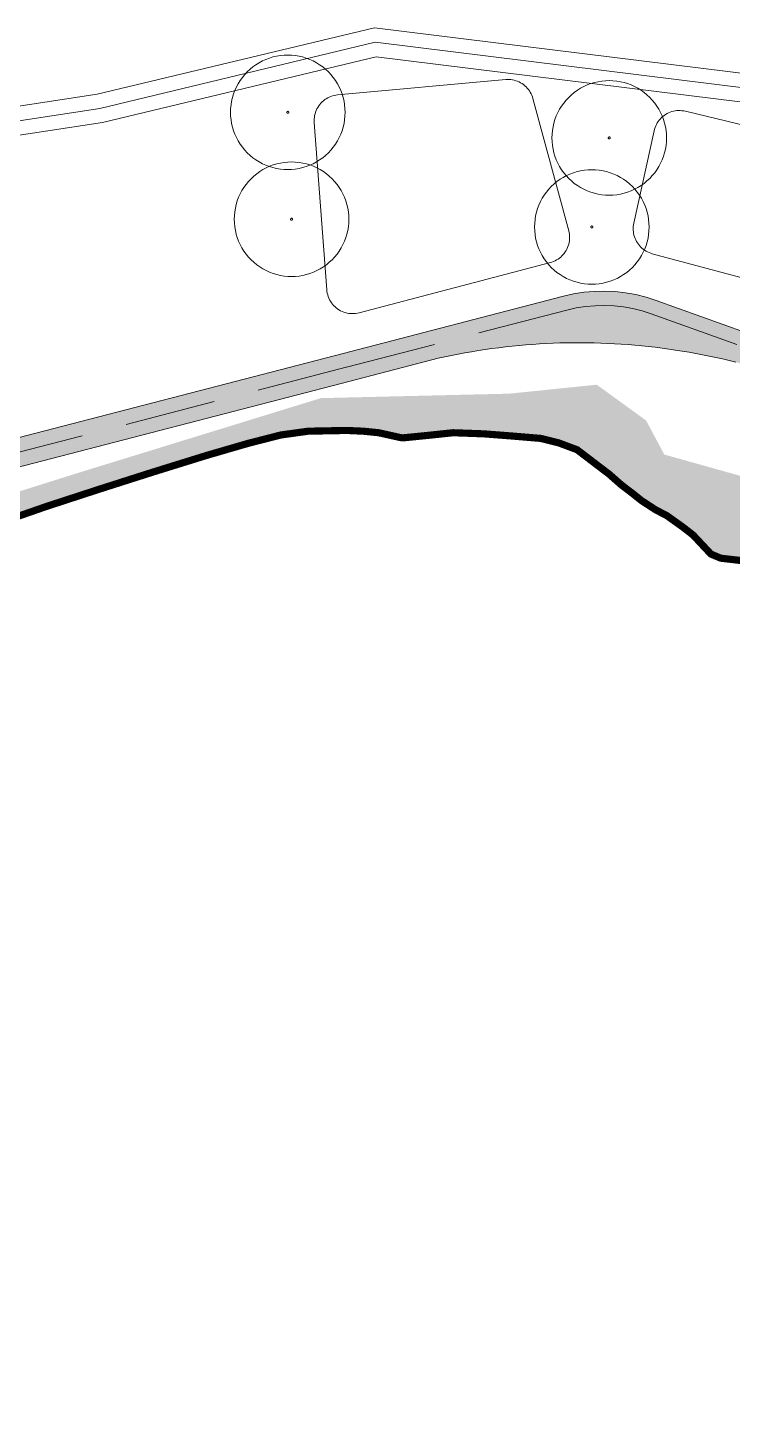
# Model space of a CAD drawing. Header units: inches. Extents: x 501854 to 503583, y 4345579 to 4347155.
# Drawn here: x 502404.9 to 502454, y 4346390.6 to 4346487.5 of the extents above; entities that cross this region are included whole.
import ezdxf

# ---------------------------------------------------------------- set-up
doc = ezdxf.new("R2010")
doc.units = ezdxf.units.IN
doc.header["$MEASUREMENT"] = 0
doc.linetypes.add('HIDDEN', pattern=[9.525, 6.35, -3.175])
for name, color, linetype, lineweight in [('cp_alberi_linea', 252, 'Continuous', 9), ('cp_canne_tratteggio', 16, 'Continuous', 0), ('cp_limite laguna_linea', 124, 'Continuous', 13), ('cp_pozzette_linee', 142, 'Continuous', 5), ('cp_profilo passerella_linea', 14, 'Continuous', 13), ('cp_recinzioni leggere_linea', 132, 'Continuous', 9), ('cp_simboli_linea', 21, 'Continuous', 5), ('cp_vegetazione_linee', 34, 'Continuous', 5)]:
    doc.layers.add(name, color=color, linetype=linetype, lineweight=lineweight)
doc.layers.add('cp_retino_passerella', color=12, linetype='Continuous')

msp = doc.modelspace()

# ---------------------------------------------------------------- hatches: boundary and pattern name
at = {"layer": 'cp_canne_tratteggio', "lineweight": 25}
h = msp.add_hatch(dxfattribs=at)
h.set_pattern_fill('AR-SAND', color=256, scale=1.5, angle=25)
h.set_pattern_definition([(64.2604, (502743.642, 4346446.89), (-1.385729, 2.538138), [0, -2.28, 0, -2.55, 0, -2.4375]), (34.2604, (502743.642, 4346446.89), (0.464291, 4.97512), [0, -1.23, 0, -2.055, 0, -0.7875]), (354.2604, (502741.9946, 4346446.0592), (4.167091, 2.1108425), [0, -0.75, 0, -2.7, 0, -3.525]), (344.2604, (502741.9946, 4346446.059), (3.433469, 3.205822), [0, -0.375, 0, -1.77, 0, -2.025])])
h.paths.add_polyline_path([(501986.281, 4346399.105), (501992.935, 4346401.656, -0.087858), (502078.709, 4346409.996), (502055.176, 4346414.128), (502047.071, 4346414.128), (502025.651, 4346411.815), (502013.493, 4346410.948), (502005.099, 4346407.913), (501993.376, 4346406.178), (501985.56, 4346402.565), (501978.787, 4346403.354), (501975.795, 4346402.313), (501965.994, 4346398.9), (501964.513, 4346399.967), (501961.036, 4346399.377), (501962.485, 4346390.561), (501963.844, 4346390.744), (501967.866, 4346392.12), (501971.252, 4346393.39), (501974.533, 4346394.66), (501979.402, 4346396.565)])
h.paths.add_polyline_path([(502122.318, 4346406.595), (502113.821, 4346407.327), (502102.834, 4346410.692), (502094.776, 4346410.253), (502093.479, 4346408.389, -0.035951), (502128.187, 4346400.979, 0.258775), (502196.159, 4346400.784, -0.063887), (502290.862, 4346433.897), (502290.862, 4346435.079), (502280.765, 4346435.569), (502257.539, 4346429.251), (502239.698, 4346421.898), (502222.613, 4346417.467), (502208.549, 4346409.046), (502193.63, 4346406.067), (502190.347, 4346403.683), (502187.363, 4346401.001), (502176.025, 4346397.127), (502167.371, 4346396.68), (502159.464, 4346394.892), (502138.873, 4346399.28), (502134.918, 4346402.791)])
h.paths.add_polyline_path([(502082.177, 4346412.009), (502078.709, 4346409.996, -0.015034), (502093.479, 4346408.389)])
h.paths.add_polyline_path([(502353.44, 4346437.805), (502354.244, 4346437.9), (502354.964, 4346438.069), (502355.547, 4346438.302), (502356.563, 4346438.725), (502358.087, 4346439.318), (502361.452, 4346440.821), (502363.483, 4346441.012), (502364.457, 4346441.117), (502365.369, 4346441.35), (502367.418, 4346442.095), (502371.102, 4346442.109), (502371.631, 4346442.175), (502372.491, 4346442.44), (502374.304, 4346443.293), (502376.262, 4346443.763), (502378.312, 4346444.093), (502380.584, 4346444.453), (502380.673, 4346444.471), (502380.76, 4346444.498), (502383.669, 4346445.521), (502386.395, 4346446.699), (502394.491, 4346449.874), (502399.095, 4346451.621), (502406.16, 4346454.081), (502409.811, 4346455.272), (502413.541, 4346456.463), (502419.206, 4346458.222), (502423.489, 4346459.318), (502428.518, 4346459.416), (502430.836, 4346458.9), (502430.914, 4346458.886), (502430.993, 4346458.878), (502431.073, 4346458.876), (502431.153, 4346458.881), (502433.057, 4346459.071), (502434.565, 4346459.23), (502436.708, 4346459.151), (502440.607, 4346458.851), (502442.907, 4346458.276), (502445.462, 4346456.328), (502446.313, 4346455.579), (502447.979, 4346454.316), (502448.702, 4346453.847), (502450.589, 4346452.859), (502452.556, 4346450.76), (502453.244, 4346450.469), (502454.62, 4346450.311), (502456.632, 4346450.578), (502458.764, 4346451.027), (502461.394, 4346450.896), (502463.775, 4346450.816), (502465.978, 4346450.824), (502468.141, 4346450.737), (502472.745, 4346450.975), (502476.475, 4346451.055), (502480.67, 4346450.872), (502484.119, 4346450.105), (502484.594, 4346449.605), (502485.876, 4346449.214), (502487.584, 4346449.214), (502487.954, 4346450.248), (502482.423, 4346452.229), (502477.963, 4346453.837), (502471.707, 4346453.775), (502467.867, 4346453.899), (502462.23, 4346454.085), (502449.304, 4346457.705), (502448.036, 4346460.08), (502444.59, 4346462.583), (502438.482, 4346461.957), (502425.325, 4346461.645), (502408.566, 4346456.483), (502391.651, 4346451.165), (502384.446, 4346450.383), (502375.519, 4346446.941), (502356.375, 4346443.499), (502353.164, 4346441.458), (502348.98, 4346439.32), (502335.746, 4346437.863), (502321.539, 4346434.462), (502311.987, 4346435.116), (502308.869, 4346435.113), (502308.869, 4346433.462), (502311.87, 4346433.28), (502313.105, 4346433.175), (502317.259, 4346432.963), (502320.022, 4346432.81), (502320.095, 4346432.809), (502320.167, 4346432.813), (502320.184, 4346432.815), (502323.397, 4346433.772), (502326.917, 4346434.228), (502330.279, 4346434.155), (502330.79, 4346434.216), (502333.195, 4346434.963), (502334.981, 4346434.82), (502336.092, 4346434.851), (502337.68, 4346434.851), (502339.823, 4346435.014), (502342.598, 4346435.624), (502344.93, 4346435.846), (502347.955, 4346436.558), (502349.731, 4346437.279), (502351.928, 4346437.686)])
h.paths.add_polyline_path([(502768.185, 4346429.638), (502763.485, 4346428.055), (502757.435, 4346427.839), (502754.975, 4346427.752), (502747.195, 4346428.991), (502747.239, 4346427.582), (502750.564, 4346426.502), (502752.866, 4346426.184), (502755.644, 4346426.105), (502757.708, 4346426.263), (502759.613, 4346426.581), (502761.915, 4346426.978), (502764.058, 4346426.978), (502766.36, 4346427.057), (502768.257, 4346427.328)])
at = {"layer": 'cp_retino_passerella'}
h = msp.add_hatch(color=256, dxfattribs=at)
h.dxf.hatch_style = 1
h.paths.add_polyline_path([(502443.922, 4346465.511), (502442.968, 4346465.513), (502442.492, 4346465.507), (502442.015, 4346465.495), (502441.539, 4346465.479), (502441.063, 4346465.457), (502440.587, 4346465.431), (502440.112, 4346465.399), (502439.636, 4346465.362), (502439.162, 4346465.321), (502438.687, 4346465.274), (502438.214, 4346465.222), (502437.74, 4346465.165), (502437.268, 4346465.104), (502436.796, 4346465.037), (502436.325, 4346464.965), (502435.854, 4346464.888), (502435.385, 4346464.806), (502434.916, 4346464.719), (502434.449, 4346464.628), (502433.982, 4346464.531), (502433.516, 4346464.429), (502427.375, 4346462.836), (502402.757, 4346456.451), (502378.206, 4346450.083), (502353.553, 4346443.689), (502325.215, 4346436.339), (502324.719, 4346436.232), (502324.216, 4346436.168), (502323.709, 4346436.147), (502308.869, 4346436.147), (502308.869, 4346438.147), (502323.709, 4346438.147), (502324.047, 4346438.161), (502324.382, 4346438.204), (502324.713, 4346438.275), (502353.051, 4346445.625), (502377.704, 4346452.019), (502402.255, 4346458.387), (502426.873, 4346464.772), (502442.258, 4346468.762), (502442.97, 4346468.922), (502443.692, 4346469.034), (502444.419, 4346469.098), (502445.15, 4346469.114), (502445.879, 4346469.081), (502446.605, 4346469), (502447.324, 4346468.871), (502448.032, 4346468.694), (502448.728, 4346468.471), (502489.28, 4346453.95), (502488.604, 4346452.068), (502457.044, 4346463.369), (502456.589, 4346463.512), (502456.133, 4346463.65), (502455.675, 4346463.784), (502455.217, 4346463.912), (502454.756, 4346464.036), (502454.295, 4346464.155), (502453.832, 4346464.269), (502453.368, 4346464.378), (502452.903, 4346464.482), (502452.437, 4346464.581), (502451.97, 4346464.675), (502451.501, 4346464.765), (502451.032, 4346464.849), (502450.562, 4346464.928), (502450.092, 4346465.002), (502449.62, 4346465.072), (502449.148, 4346465.136), (502448.675, 4346465.195), (502448.201, 4346465.249), (502447.727, 4346465.299), (502447.253, 4346465.343), (502446.778, 4346465.382), (502446.302, 4346465.416), (502445.827, 4346465.445), (502445.351, 4346465.469), (502444.875, 4346465.488), (502444.398, 4346465.502)])

# ---------------------------------------------------------------- linework, layer by layer
at = {"layer": 'cp_alberi_linea'}
for points in [[(502427.019, 4346481.6), (502427.01, 4346481.862), (502426.984, 4346482.122), (502426.942, 4346482.381), (502426.882, 4346482.636), (502426.806, 4346482.886), (502426.714, 4346483.131), (502426.606, 4346483.369), (502426.483, 4346483.6), (502426.345, 4346483.823), (502426.192, 4346484.035), (502426.026, 4346484.238), (502425.847, 4346484.429), (502425.656, 4346484.608), (502425.454, 4346484.774), (502425.241, 4346484.926), (502425.019, 4346485.064), (502424.788, 4346485.188), (502424.549, 4346485.296), (502424.304, 4346485.388), (502424.054, 4346485.464), (502423.799, 4346485.523), (502423.541, 4346485.566), (502423.28, 4346485.592), (502423.019, 4346485.6), (502422.757, 4346485.592), (502422.497, 4346485.566), (502422.238, 4346485.523), (502421.983, 4346485.464), (502421.733, 4346485.388), (502421.488, 4346485.296), (502421.249, 4346485.188), (502421.019, 4346485.064), (502420.796, 4346484.926), (502420.584, 4346484.774), (502420.381, 4346484.608), (502420.19, 4346484.429), (502420.011, 4346484.238), (502419.845, 4346484.035), (502419.693, 4346483.823), (502419.555, 4346483.6), (502419.431, 4346483.369), (502419.323, 4346483.131), (502419.231, 4346482.886), (502419.155, 4346482.636), (502419.096, 4346482.381), (502419.053, 4346482.122), (502419.027, 4346481.862), (502419.019, 4346481.6), (502419.027, 4346481.339), (502419.053, 4346481.078), (502419.096, 4346480.82), (502419.155, 4346480.565), (502419.231, 4346480.315), (502419.323, 4346480.07), (502419.431, 4346479.831), (502419.555, 4346479.6), (502419.693, 4346479.378), (502419.845, 4346479.165), (502420.011, 4346478.963), (502420.19, 4346478.772), (502420.381, 4346478.593), (502420.584, 4346478.427), (502420.796, 4346478.274), (502421.019, 4346478.136), (502421.249, 4346478.013), (502421.488, 4346477.905), (502421.733, 4346477.813), (502421.983, 4346477.737), (502422.238, 4346477.677), (502422.497, 4346477.635), (502422.757, 4346477.609), (502423.019, 4346477.6), (502423.28, 4346477.609), (502423.541, 4346477.635), (502423.799, 4346477.677), (502424.054, 4346477.737), (502424.304, 4346477.813), (502424.549, 4346477.905), (502424.788, 4346478.013), (502425.019, 4346478.136), (502425.241, 4346478.274), (502425.454, 4346478.427), (502425.656, 4346478.593), (502425.847, 4346478.772), (502426.026, 4346478.963), (502426.192, 4346479.165), (502426.345, 4346479.378), (502426.483, 4346479.6), (502426.606, 4346479.831), (502426.714, 4346480.07), (502426.806, 4346480.315), (502426.882, 4346480.565), (502426.942, 4346480.82), (502426.984, 4346481.078), (502427.01, 4346481.339)], [(502449.457, 4346479.816), (502449.449, 4346480.077), (502449.423, 4346480.338), (502449.381, 4346480.596), (502449.321, 4346480.851), (502449.245, 4346481.102), (502449.153, 4346481.347), (502449.045, 4346481.585), (502448.921, 4346481.816), (502448.783, 4346482.038), (502448.631, 4346482.251), (502448.465, 4346482.453), (502448.286, 4346482.644), (502448.095, 4346482.823), (502447.892, 4346482.989), (502447.68, 4346483.142), (502447.457, 4346483.28), (502447.227, 4346483.403), (502446.988, 4346483.511), (502446.743, 4346483.604), (502446.493, 4346483.68), (502446.238, 4346483.739), (502445.979, 4346483.782), (502445.719, 4346483.807), (502445.457, 4346483.816), (502445.196, 4346483.807), (502444.935, 4346483.782), (502444.677, 4346483.739), (502444.422, 4346483.68), (502444.172, 4346483.604), (502443.927, 4346483.511), (502443.688, 4346483.403), (502443.457, 4346483.28), (502443.235, 4346483.142), (502443.022, 4346482.989), (502442.82, 4346482.823), (502442.629, 4346482.644), (502442.45, 4346482.453), (502442.284, 4346482.251), (502442.131, 4346482.038), (502441.993, 4346481.816), (502441.87, 4346481.585), (502441.762, 4346481.347), (502441.67, 4346481.102), (502441.594, 4346480.851), (502441.534, 4346480.596), (502441.492, 4346480.338), (502441.466, 4346480.077), (502441.457, 4346479.816), (502441.466, 4346479.554), (502441.492, 4346479.294), (502441.534, 4346479.036), (502441.594, 4346478.781), (502441.67, 4346478.53), (502441.762, 4346478.285), (502441.87, 4346478.047), (502441.993, 4346477.816), (502442.131, 4346477.594), (502442.284, 4346477.381), (502442.45, 4346477.178), (502442.629, 4346476.987), (502442.82, 4346476.809), (502443.022, 4346476.642), (502443.235, 4346476.49), (502443.457, 4346476.352), (502443.688, 4346476.228), (502443.927, 4346476.12), (502444.172, 4346476.028), (502444.422, 4346475.952), (502444.677, 4346475.893), (502444.935, 4346475.85), (502445.196, 4346475.824), (502445.457, 4346475.816), (502445.719, 4346475.824), (502445.979, 4346475.85), (502446.238, 4346475.893), (502446.493, 4346475.952), (502446.743, 4346476.028), (502446.988, 4346476.12), (502447.227, 4346476.228), (502447.457, 4346476.352), (502447.68, 4346476.49), (502447.892, 4346476.642), (502448.095, 4346476.809), (502448.286, 4346476.987), (502448.465, 4346477.178), (502448.631, 4346477.381), (502448.783, 4346477.594), (502448.921, 4346477.816), (502449.045, 4346478.047), (502449.153, 4346478.285), (502449.245, 4346478.53), (502449.321, 4346478.781), (502449.381, 4346479.036), (502449.423, 4346479.294), (502449.449, 4346479.554)], [(502423.089, 4346481.6), (502423.089, 4346481.605), (502423.088, 4346481.609), (502423.087, 4346481.614), (502423.086, 4346481.618), (502423.085, 4346481.623), (502423.083, 4346481.627), (502423.082, 4346481.631), (502423.079, 4346481.635), (502423.077, 4346481.639), (502423.074, 4346481.643), (502423.071, 4346481.647), (502423.068, 4346481.65), (502423.065, 4346481.653), (502423.061, 4346481.656), (502423.058, 4346481.659), (502423.054, 4346481.661), (502423.05, 4346481.663), (502423.045, 4346481.665), (502423.041, 4346481.667), (502423.037, 4346481.668), (502423.032, 4346481.669), (502423.028, 4346481.67), (502423.023, 4346481.67), (502423.019, 4346481.67), (502423.014, 4346481.67), (502423.009, 4346481.67), (502423.005, 4346481.669), (502423, 4346481.668), (502422.996, 4346481.667), (502422.992, 4346481.665), (502422.988, 4346481.663), (502422.984, 4346481.661), (502422.98, 4346481.659), (502422.976, 4346481.656), (502422.972, 4346481.653), (502422.969, 4346481.65), (502422.966, 4346481.647), (502422.963, 4346481.643), (502422.96, 4346481.639), (502422.958, 4346481.635), (502422.956, 4346481.631), (502422.954, 4346481.627), (502422.952, 4346481.623), (502422.951, 4346481.618), (502422.95, 4346481.614), (502422.949, 4346481.609), (502422.949, 4346481.605), (502422.949, 4346481.6), (502422.949, 4346481.596), (502422.949, 4346481.591), (502422.95, 4346481.587), (502422.951, 4346481.582), (502422.952, 4346481.578), (502422.954, 4346481.573), (502422.956, 4346481.569), (502422.958, 4346481.565), (502422.96, 4346481.561), (502422.963, 4346481.558), (502422.966, 4346481.554), (502422.969, 4346481.551), (502422.972, 4346481.548), (502422.976, 4346481.545), (502422.98, 4346481.542), (502422.984, 4346481.54), (502422.988, 4346481.537), (502422.992, 4346481.536), (502422.996, 4346481.534), (502423, 4346481.533), (502423.005, 4346481.532), (502423.009, 4346481.531), (502423.014, 4346481.53), (502423.019, 4346481.53), (502423.023, 4346481.53), (502423.028, 4346481.531), (502423.032, 4346481.532), (502423.037, 4346481.533), (502423.041, 4346481.534), (502423.045, 4346481.536), (502423.05, 4346481.537), (502423.054, 4346481.54), (502423.058, 4346481.542), (502423.061, 4346481.545), (502423.065, 4346481.548), (502423.068, 4346481.551), (502423.071, 4346481.554), (502423.074, 4346481.558), (502423.077, 4346481.561), (502423.079, 4346481.565), (502423.082, 4346481.569), (502423.083, 4346481.573), (502423.085, 4346481.578), (502423.086, 4346481.582), (502423.087, 4346481.587), (502423.088, 4346481.591), (502423.089, 4346481.596)], [(502445.527, 4346479.816), (502445.527, 4346479.82), (502445.527, 4346479.825), (502445.526, 4346479.83), (502445.525, 4346479.834), (502445.524, 4346479.838), (502445.522, 4346479.843), (502445.52, 4346479.847), (502445.518, 4346479.851), (502445.516, 4346479.855), (502445.513, 4346479.859), (502445.51, 4346479.862), (502445.507, 4346479.865), (502445.504, 4346479.869), (502445.5, 4346479.871), (502445.496, 4346479.874), (502445.492, 4346479.877), (502445.488, 4346479.879), (502445.484, 4346479.881), (502445.48, 4346479.882), (502445.476, 4346479.884), (502445.471, 4346479.885), (502445.467, 4346479.885), (502445.462, 4346479.886), (502445.457, 4346479.886), (502445.453, 4346479.886), (502445.448, 4346479.885), (502445.444, 4346479.885), (502445.439, 4346479.884), (502445.435, 4346479.882), (502445.431, 4346479.881), (502445.426, 4346479.879), (502445.422, 4346479.877), (502445.418, 4346479.874), (502445.415, 4346479.871), (502445.411, 4346479.869), (502445.408, 4346479.865), (502445.405, 4346479.862), (502445.402, 4346479.859), (502445.399, 4346479.855), (502445.397, 4346479.851), (502445.395, 4346479.847), (502445.393, 4346479.843), (502445.391, 4346479.838), (502445.39, 4346479.834), (502445.389, 4346479.83), (502445.388, 4346479.825), (502445.387, 4346479.82), (502445.387, 4346479.816), (502445.387, 4346479.811), (502445.388, 4346479.807), (502445.389, 4346479.802), (502445.39, 4346479.798), (502445.391, 4346479.793), (502445.393, 4346479.789), (502445.395, 4346479.785), (502445.397, 4346479.781), (502445.399, 4346479.777), (502445.402, 4346479.773), (502445.405, 4346479.77), (502445.408, 4346479.766), (502445.411, 4346479.763), (502445.415, 4346479.76), (502445.418, 4346479.758), (502445.422, 4346479.755), (502445.426, 4346479.753), (502445.431, 4346479.751), (502445.435, 4346479.749), (502445.439, 4346479.748), (502445.444, 4346479.747), (502445.448, 4346479.746), (502445.453, 4346479.746), (502445.457, 4346479.746), (502445.462, 4346479.746), (502445.467, 4346479.746), (502445.471, 4346479.747), (502445.476, 4346479.748), (502445.48, 4346479.749), (502445.484, 4346479.751), (502445.488, 4346479.753), (502445.492, 4346479.755), (502445.496, 4346479.758), (502445.5, 4346479.76), (502445.504, 4346479.763), (502445.507, 4346479.766), (502445.51, 4346479.77), (502445.513, 4346479.773), (502445.516, 4346479.777), (502445.518, 4346479.781), (502445.52, 4346479.785), (502445.522, 4346479.789), (502445.524, 4346479.793), (502445.525, 4346479.798), (502445.526, 4346479.802), (502445.527, 4346479.807), (502445.527, 4346479.811)], [(502427.278, 4346474.136), (502427.27, 4346474.397), (502427.244, 4346474.658), (502427.202, 4346474.916), (502427.142, 4346475.171), (502427.066, 4346475.422), (502426.974, 4346475.667), (502426.866, 4346475.905), (502426.743, 4346476.136), (502426.604, 4346476.358), (502426.452, 4346476.571), (502426.286, 4346476.773), (502426.107, 4346476.964), (502425.916, 4346477.143), (502425.713, 4346477.309), (502425.501, 4346477.462), (502425.278, 4346477.6), (502425.048, 4346477.723), (502424.809, 4346477.831), (502424.564, 4346477.924), (502424.314, 4346478), (502424.059, 4346478.059), (502423.801, 4346478.102), (502423.54, 4346478.127), (502423.278, 4346478.136), (502423.017, 4346478.127), (502422.756, 4346478.102), (502422.498, 4346478.059), (502422.243, 4346478), (502421.993, 4346477.924), (502421.748, 4346477.831), (502421.509, 4346477.723), (502421.278, 4346477.6), (502421.056, 4346477.462), (502420.843, 4346477.309), (502420.641, 4346477.143), (502420.45, 4346476.964), (502420.271, 4346476.773), (502420.105, 4346476.571), (502419.953, 4346476.358), (502419.814, 4346476.136), (502419.691, 4346475.905), (502419.583, 4346475.667), (502419.491, 4346475.422), (502419.415, 4346475.171), (502419.355, 4346474.916), (502419.313, 4346474.658), (502419.287, 4346474.397), (502419.278, 4346474.136), (502419.287, 4346473.874), (502419.313, 4346473.614), (502419.355, 4346473.355), (502419.415, 4346473.101), (502419.491, 4346472.85), (502419.583, 4346472.605), (502419.691, 4346472.367), (502419.814, 4346472.136), (502419.953, 4346471.914), (502420.105, 4346471.701), (502420.271, 4346471.498), (502420.45, 4346471.307), (502420.641, 4346471.128), (502420.843, 4346470.962), (502421.056, 4346470.81), (502421.278, 4346470.672), (502421.509, 4346470.548), (502421.748, 4346470.44), (502421.993, 4346470.348), (502422.243, 4346470.272), (502422.498, 4346470.213), (502422.756, 4346470.17), (502423.017, 4346470.144), (502423.278, 4346470.136), (502423.54, 4346470.144), (502423.801, 4346470.17), (502424.059, 4346470.213), (502424.314, 4346470.272), (502424.564, 4346470.348), (502424.809, 4346470.44), (502425.048, 4346470.548), (502425.278, 4346470.672), (502425.501, 4346470.81), (502425.713, 4346470.962), (502425.916, 4346471.128), (502426.107, 4346471.307), (502426.286, 4346471.498), (502426.452, 4346471.701), (502426.604, 4346471.914), (502426.743, 4346472.136), (502426.866, 4346472.367), (502426.974, 4346472.605), (502427.066, 4346472.85), (502427.142, 4346473.101), (502427.202, 4346473.355), (502427.244, 4346473.614), (502427.27, 4346473.874)], [(502448.244, 4346473.596), (502448.235, 4346473.858), (502448.21, 4346474.119), (502448.167, 4346474.377), (502448.108, 4346474.632), (502448.032, 4346474.882), (502447.939, 4346475.127), (502447.831, 4346475.366), (502447.708, 4346475.596), (502447.57, 4346475.819), (502447.417, 4346476.032), (502447.251, 4346476.234), (502447.072, 4346476.425), (502446.881, 4346476.604), (502446.679, 4346476.77), (502446.466, 4346476.922), (502446.244, 4346477.061), (502446.013, 4346477.184), (502445.775, 4346477.292), (502445.53, 4346477.384), (502445.279, 4346477.46), (502445.024, 4346477.52), (502444.766, 4346477.562), (502444.506, 4346477.588), (502444.244, 4346477.596), (502443.982, 4346477.588), (502443.722, 4346477.562), (502443.464, 4346477.52), (502443.209, 4346477.46), (502442.958, 4346477.384), (502442.713, 4346477.292), (502442.475, 4346477.184), (502442.244, 4346477.061), (502442.022, 4346476.922), (502441.809, 4346476.77), (502441.607, 4346476.604), (502441.416, 4346476.425), (502441.237, 4346476.234), (502441.071, 4346476.032), (502440.918, 4346475.819), (502440.78, 4346475.596), (502440.656, 4346475.366), (502440.548, 4346475.127), (502440.456, 4346474.882), (502440.38, 4346474.632), (502440.321, 4346474.377), (502440.278, 4346474.119), (502440.253, 4346473.858), (502440.244, 4346473.596), (502440.253, 4346473.335), (502440.278, 4346473.074), (502440.321, 4346472.816), (502440.38, 4346472.561), (502440.456, 4346472.311), (502440.548, 4346472.066), (502440.656, 4346471.827), (502440.78, 4346471.596), (502440.918, 4346471.374), (502441.071, 4346471.161), (502441.237, 4346470.959), (502441.416, 4346470.768), (502441.607, 4346470.589), (502441.809, 4346470.423), (502442.022, 4346470.271), (502442.244, 4346470.132), (502442.475, 4346470.009), (502442.713, 4346469.901), (502442.958, 4346469.809), (502443.209, 4346469.733), (502443.464, 4346469.673), (502443.722, 4346469.631), (502443.982, 4346469.605), (502444.244, 4346469.596), (502444.506, 4346469.605), (502444.766, 4346469.631), (502445.024, 4346469.673), (502445.279, 4346469.733), (502445.53, 4346469.809), (502445.775, 4346469.901), (502446.013, 4346470.009), (502446.244, 4346470.132), (502446.466, 4346470.271), (502446.679, 4346470.423), (502446.881, 4346470.589), (502447.072, 4346470.768), (502447.251, 4346470.959), (502447.417, 4346471.161), (502447.57, 4346471.374), (502447.708, 4346471.596), (502447.831, 4346471.827), (502447.939, 4346472.066), (502448.032, 4346472.311), (502448.108, 4346472.561), (502448.167, 4346472.816), (502448.21, 4346473.074), (502448.235, 4346473.335)], [(502423.349, 4346474.136), (502423.348, 4346474.14), (502423.348, 4346474.145), (502423.347, 4346474.15), (502423.346, 4346474.154), (502423.345, 4346474.158), (502423.343, 4346474.163), (502423.341, 4346474.167), (502423.339, 4346474.171), (502423.337, 4346474.175), (502423.334, 4346474.179), (502423.331, 4346474.182), (502423.328, 4346474.185), (502423.325, 4346474.189), (502423.321, 4346474.191), (502423.317, 4346474.194), (502423.313, 4346474.197), (502423.309, 4346474.199), (502423.305, 4346474.201), (502423.301, 4346474.202), (502423.297, 4346474.204), (502423.292, 4346474.205), (502423.288, 4346474.205), (502423.283, 4346474.206), (502423.278, 4346474.206), (502423.274, 4346474.206), (502423.269, 4346474.205), (502423.265, 4346474.205), (502423.26, 4346474.204), (502423.256, 4346474.202), (502423.252, 4346474.201), (502423.247, 4346474.199), (502423.243, 4346474.197), (502423.239, 4346474.194), (502423.236, 4346474.191), (502423.232, 4346474.189), (502423.229, 4346474.185), (502423.226, 4346474.182), (502423.223, 4346474.179), (502423.22, 4346474.175), (502423.218, 4346474.171), (502423.216, 4346474.167), (502423.214, 4346474.163), (502423.212, 4346474.158), (502423.211, 4346474.154), (502423.21, 4346474.15), (502423.209, 4346474.145), (502423.208, 4346474.14), (502423.208, 4346474.136), (502423.208, 4346474.131), (502423.209, 4346474.127), (502423.21, 4346474.122), (502423.211, 4346474.118), (502423.212, 4346474.113), (502423.214, 4346474.109), (502423.216, 4346474.105), (502423.218, 4346474.101), (502423.22, 4346474.097), (502423.223, 4346474.093), (502423.226, 4346474.09), (502423.229, 4346474.086), (502423.232, 4346474.083), (502423.236, 4346474.08), (502423.239, 4346474.078), (502423.243, 4346474.075), (502423.247, 4346474.073), (502423.252, 4346474.071), (502423.256, 4346474.069), (502423.26, 4346474.068), (502423.265, 4346474.067), (502423.269, 4346474.066), (502423.274, 4346474.066), (502423.278, 4346474.066), (502423.283, 4346474.066), (502423.288, 4346474.066), (502423.292, 4346474.067), (502423.297, 4346474.068), (502423.301, 4346474.069), (502423.305, 4346474.071), (502423.309, 4346474.073), (502423.313, 4346474.075), (502423.317, 4346474.078), (502423.321, 4346474.08), (502423.325, 4346474.083), (502423.328, 4346474.086), (502423.331, 4346474.09), (502423.334, 4346474.093), (502423.337, 4346474.097), (502423.339, 4346474.101), (502423.341, 4346474.105), (502423.343, 4346474.109), (502423.345, 4346474.113), (502423.346, 4346474.118), (502423.347, 4346474.122), (502423.348, 4346474.127), (502423.348, 4346474.131)], [(502444.314, 4346473.596), (502444.314, 4346473.601), (502444.313, 4346473.606), (502444.313, 4346473.61), (502444.312, 4346473.615), (502444.31, 4346473.619), (502444.309, 4346473.623), (502444.307, 4346473.627), (502444.305, 4346473.632), (502444.302, 4346473.635), (502444.3, 4346473.639), (502444.297, 4346473.643), (502444.294, 4346473.646), (502444.29, 4346473.649), (502444.287, 4346473.652), (502444.283, 4346473.655), (502444.279, 4346473.657), (502444.275, 4346473.659), (502444.271, 4346473.661), (502444.266, 4346473.663), (502444.262, 4346473.664), (502444.258, 4346473.665), (502444.253, 4346473.666), (502444.249, 4346473.666), (502444.244, 4346473.667), (502444.239, 4346473.666), (502444.235, 4346473.666), (502444.23, 4346473.665), (502444.226, 4346473.664), (502444.221, 4346473.663), (502444.217, 4346473.661), (502444.213, 4346473.659), (502444.209, 4346473.657), (502444.205, 4346473.655), (502444.201, 4346473.652), (502444.198, 4346473.649), (502444.194, 4346473.646), (502444.191, 4346473.643), (502444.188, 4346473.639), (502444.186, 4346473.635), (502444.183, 4346473.632), (502444.181, 4346473.627), (502444.179, 4346473.623), (502444.178, 4346473.619), (502444.176, 4346473.615), (502444.175, 4346473.61), (502444.174, 4346473.606), (502444.174, 4346473.601), (502444.174, 4346473.596), (502444.174, 4346473.592), (502444.174, 4346473.587), (502444.175, 4346473.583), (502444.176, 4346473.578), (502444.178, 4346473.574), (502444.179, 4346473.57), (502444.181, 4346473.565), (502444.183, 4346473.561), (502444.186, 4346473.558), (502444.188, 4346473.554), (502444.191, 4346473.55), (502444.194, 4346473.547), (502444.198, 4346473.544), (502444.201, 4346473.541), (502444.205, 4346473.538), (502444.209, 4346473.536), (502444.213, 4346473.534), (502444.217, 4346473.532), (502444.221, 4346473.53), (502444.226, 4346473.529), (502444.23, 4346473.528), (502444.235, 4346473.527), (502444.239, 4346473.527), (502444.244, 4346473.526), (502444.249, 4346473.527), (502444.253, 4346473.527), (502444.258, 4346473.528), (502444.262, 4346473.529), (502444.266, 4346473.53), (502444.271, 4346473.532), (502444.275, 4346473.534), (502444.279, 4346473.536), (502444.283, 4346473.538), (502444.287, 4346473.541), (502444.29, 4346473.544), (502444.294, 4346473.547), (502444.297, 4346473.55), (502444.3, 4346473.554), (502444.302, 4346473.558), (502444.305, 4346473.561), (502444.307, 4346473.565), (502444.309, 4346473.57), (502444.31, 4346473.574), (502444.312, 4346473.578), (502444.313, 4346473.583), (502444.313, 4346473.587), (502444.314, 4346473.592)]]:
    msp.add_lwpolyline(points, close=True, dxfattribs=at)
at = {"layer": 'cp_limite laguna_linea', "lineweight": 18, "const_width": 0.5}
msp.add_lwpolyline([(502454.62, 4346450.311), (502453.244, 4346450.469), (502452.556, 4346450.76), (502451.313, 4346452.086), (502450.599, 4346452.642), (502449.488, 4346453.436), (502448.702, 4346453.847), (502447.723, 4346454.482), (502447.062, 4346455.011), (502446.313, 4346455.579), (502445.462, 4346456.328), (502443.217, 4346458.04), (502441.947, 4346458.516), (502440.677, 4346458.833), (502438.772, 4346458.992), (502436.708, 4346459.151), (502434.565, 4346459.23), (502433.057, 4346459.071), (502431.153, 4346458.881), (502431.073, 4346458.876), (502430.993, 4346458.878), (502430.914, 4346458.886), (502430.836, 4346458.9), (502429.353, 4346459.23), (502428.295, 4346459.336), (502427.13, 4346459.389), (502424.432, 4346459.336), (502422.527, 4346459.071), (502420.251, 4346458.489), (502417.341, 4346457.643), (502413.541, 4346456.463), (502409.811, 4346455.272), (502406.16, 4346454.081), (502399.095, 4346451.621)], dxfattribs=at)
at = {"layer": 'cp_pozzette_linee'}
msp.add_lwpolyline([(502441.348, 4346471.111), (502441.462, 4346471.145), (502441.573, 4346471.186), (502441.681, 4346471.234), (502441.785, 4346471.29), (502441.886, 4346471.352), (502441.982, 4346471.42), (502442.074, 4346471.495), (502442.161, 4346471.576), (502442.242, 4346471.662), (502442.317, 4346471.753), (502442.386, 4346471.849), (502442.449, 4346471.95), (502442.505, 4346472.054), (502442.554, 4346472.162), (502442.595, 4346472.272), (502442.63, 4346472.386), (502442.657, 4346472.501), (502442.676, 4346472.618), (502442.687, 4346472.735), (502442.691, 4346472.854), (502442.687, 4346472.972), (502442.675, 4346473.09), (502442.656, 4346473.206), (502442.629, 4346473.322), (502440.13, 4346482.563), (502440.095, 4346482.678), (502440.053, 4346482.79), (502440.003, 4346482.898), (502439.946, 4346483.004), (502439.882, 4346483.105), (502439.811, 4346483.202), (502439.734, 4346483.294), (502439.652, 4346483.38), (502439.563, 4346483.461), (502439.47, 4346483.536), (502439.372, 4346483.604), (502439.269, 4346483.666), (502439.163, 4346483.721), (502439.053, 4346483.768), (502438.94, 4346483.808), (502438.825, 4346483.841), (502438.708, 4346483.866), (502438.589, 4346483.883), (502438.47, 4346483.892), (502438.35, 4346483.893), (502438.23, 4346483.886), (502426.495, 4346482.823), (502426.375, 4346482.808), (502426.255, 4346482.785), (502426.138, 4346482.754), (502426.022, 4346482.715), (502425.91, 4346482.668), (502425.801, 4346482.614), (502425.696, 4346482.552), (502425.595, 4346482.484), (502425.5, 4346482.409), (502425.409, 4346482.327), (502425.324, 4346482.24), (502425.246, 4346482.147), (502425.174, 4346482.049), (502425.108, 4346481.947), (502425.05, 4346481.84), (502424.999, 4346481.729), (502424.955, 4346481.615), (502424.92, 4346481.499), (502424.892, 4346481.381), (502424.873, 4346481.26), (502424.861, 4346481.139), (502424.858, 4346481.018), (502424.863, 4346480.896), (502425.74, 4346469.209), (502425.753, 4346469.089), (502425.774, 4346468.969), (502425.804, 4346468.852), (502425.841, 4346468.736), (502425.886, 4346468.623), (502425.938, 4346468.514), (502425.997, 4346468.408), (502426.064, 4346468.307), (502426.137, 4346468.21), (502426.217, 4346468.118), (502426.302, 4346468.032), (502426.393, 4346467.952), (502426.49, 4346467.879), (502426.591, 4346467.812), (502426.696, 4346467.751), (502426.805, 4346467.699), (502426.918, 4346467.653), (502427.033, 4346467.615), (502427.151, 4346467.586), (502427.27, 4346467.564), (502427.391, 4346467.55), (502427.512, 4346467.544), (502427.633, 4346467.547), (502427.754, 4346467.557), (502427.874, 4346467.576), (502427.992, 4346467.603)], close=True, dxfattribs=at)
msp.add_lwpolyline([(502472.869, 4346465.194), (502448.466, 4346471.73), (502448.352, 4346471.765), (502448.24, 4346471.807), (502448.131, 4346471.856), (502448.026, 4346471.913), (502447.925, 4346471.976), (502447.828, 4346472.046), (502447.737, 4346472.123), (502447.65, 4346472.205), (502447.569, 4346472.292), (502447.494, 4346472.385), (502447.425, 4346472.483), (502447.363, 4346472.585), (502447.308, 4346472.691), (502447.26, 4346472.8), (502447.22, 4346472.913), (502447.187, 4346473.027), (502447.161, 4346473.144), (502447.144, 4346473.262), (502447.134, 4346473.381), (502447.132, 4346473.5), (502447.138, 4346473.62), (502447.152, 4346473.738), (502447.174, 4346473.855), (502448.594, 4346480.311), (502448.624, 4346480.426), (502448.661, 4346480.54), (502448.705, 4346480.65), (502448.757, 4346480.758), (502448.816, 4346480.862), (502448.881, 4346480.961), (502448.953, 4346481.057), (502449.031, 4346481.147), (502449.115, 4346481.232), (502449.205, 4346481.311), (502449.299, 4346481.384), (502449.398, 4346481.45), (502449.501, 4346481.51), (502449.608, 4346481.563), (502449.718, 4346481.609), (502449.831, 4346481.647), (502449.947, 4346481.678), (502450.064, 4346481.701), (502450.182, 4346481.716), (502450.301, 4346481.723), (502450.42, 4346481.723), (502450.539, 4346481.714), (502450.658, 4346481.698), (502450.775, 4346481.674), (502482.165, 4346474.095)], dxfattribs=at)
at = {"layer": 'cp_profilo passerella_linea'}
for points in [[(502402.255, 4346458.387), (502426.873, 4346464.772), (502442.258, 4346468.762), (502442.97, 4346468.922), (502443.692, 4346469.034), (502444.419, 4346469.098), (502445.15, 4346469.114), (502445.879, 4346469.081), (502446.605, 4346469), (502447.324, 4346468.871), (502448.032, 4346468.694), (502448.728, 4346468.471), (502489.28, 4346453.95)], [(502443.445, 4346465.514), (502442.968, 4346465.513), (502442.492, 4346465.507), (502442.015, 4346465.495), (502441.539, 4346465.479), (502441.063, 4346465.457), (502440.587, 4346465.431), (502440.112, 4346465.399), (502439.636, 4346465.362), (502439.162, 4346465.321), (502438.687, 4346465.274), (502438.214, 4346465.222), (502437.74, 4346465.165), (502437.268, 4346465.104), (502436.796, 4346465.037), (502436.325, 4346464.965), (502435.854, 4346464.888), (502435.385, 4346464.806), (502434.916, 4346464.719), (502434.449, 4346464.628), (502433.982, 4346464.531), (502433.516, 4346464.429), (502427.375, 4346462.836), (502402.757, 4346456.451)], [(502443.445, 4346465.514), (502443.922, 4346465.511)], [(502454.295, 4346464.155), (502453.832, 4346464.269), (502453.368, 4346464.378), (502452.903, 4346464.482), (502452.437, 4346464.581), (502451.97, 4346464.675), (502451.501, 4346464.765), (502451.032, 4346464.849), (502450.562, 4346464.928), (502450.092, 4346465.002), (502449.62, 4346465.072), (502449.148, 4346465.136), (502448.675, 4346465.195), (502448.201, 4346465.249), (502447.727, 4346465.299), (502447.253, 4346465.343), (502446.778, 4346465.382), (502446.302, 4346465.416), (502445.827, 4346465.445), (502445.351, 4346465.469), (502444.875, 4346465.488), (502444.398, 4346465.502), (502443.922, 4346465.511)]]:
    msp.add_lwpolyline(points, dxfattribs=at)
at = {"layer": 'cp_recinzioni leggere_linea'}
msp.add_lwpolyline([(502377.588, 4346478.245), (502388.545, 4346479.626), (502409.697, 4346482.858), (502429.071, 4346487.504), (502466.364, 4346482.898), (502483.137, 4346476.627), (502524.307, 4346461.417), (502547.138, 4346453.239), (502585.971, 4346448.386)], dxfattribs=at)
at = {"layer": 'cp_simboli_linea', "linetype": 'HIDDEN'}
msp.add_lwpolyline([(502308.869, 4346437.147), (502323.709, 4346437.147), (502324.131, 4346437.165), (502324.551, 4346437.218), (502324.964, 4346437.307), (502353.302, 4346444.657), (502377.955, 4346451.051), (502402.506, 4346457.419), (502427.124, 4346463.804), (502442.509, 4346467.795), (502443.157, 4346467.94), (502443.813, 4346468.042), (502444.474, 4346468.1), (502445.138, 4346468.114), (502445.801, 4346468.084), (502446.461, 4346468.01), (502447.114, 4346467.893), (502447.758, 4346467.732), (502448.391, 4346467.529), (502488.942, 4346453.009)], dxfattribs=at)
at = {"layer": 'cp_vegetazione_linee'}
for points in [[(502275.41, 4346462.555), (502317.466, 4346468.597), (502377.721, 4346477.254), (502388.683, 4346478.636), (502409.89, 4346481.876), (502429.128, 4346486.489), (502466.124, 4346481.92), (502482.789, 4346475.69), (502523.965, 4346460.477), (502546.904, 4346452.261), (502585.955, 4346447.38), (502606.038, 4346448.84), (502634.559, 4346450.563), (502659.979, 4346451.587), (502688.863, 4346451.853), (502722.539, 4346448.771)], [(502275.687, 4346461.585), (502317.608, 4346467.607), (502377.855, 4346476.263), (502388.821, 4346477.645), (502410.082, 4346480.894), (502429.185, 4346485.475), (502465.885, 4346480.942), (502482.44, 4346474.752), (502523.623, 4346459.537), (502546.671, 4346451.282), (502585.929, 4346446.376), (502606.104, 4346447.842), (502634.609, 4346449.564), (502660.004, 4346450.587), (502688.822, 4346450.853), (502722.448, 4346447.775)]]:
    msp.add_lwpolyline(points, dxfattribs=at)

doc.saveas('drawing.dxf')
